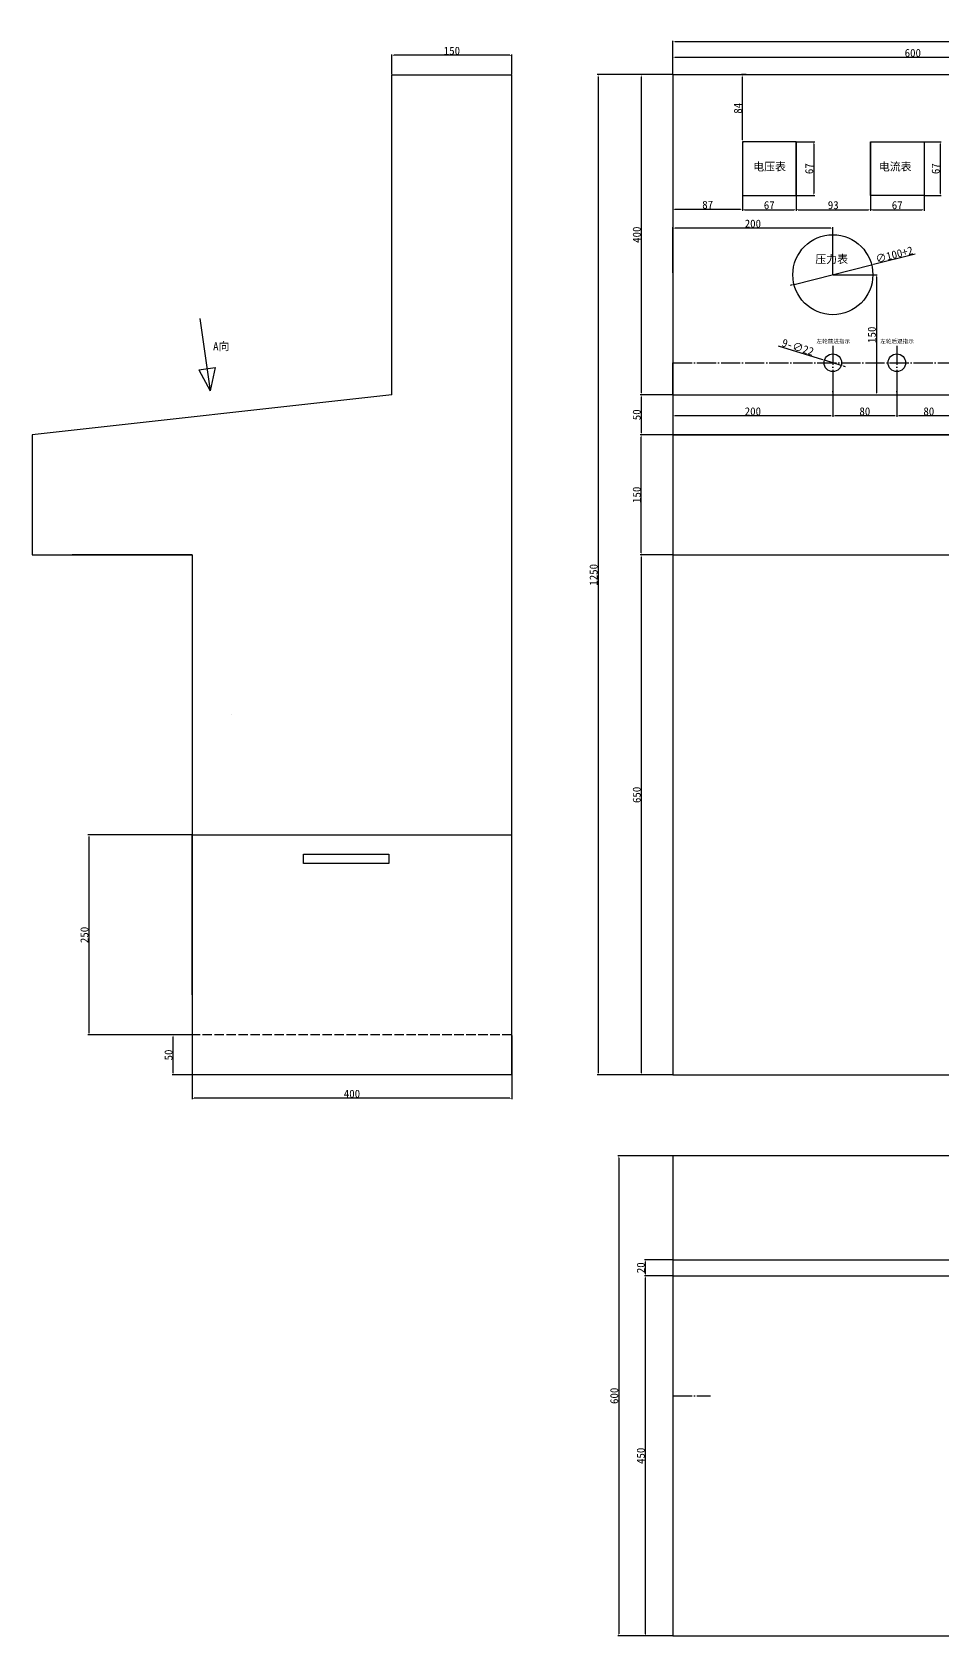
# Model space of a CAD drawing. Header units: millimetres. Extents: x -1026 to 1776, y 23 to 2027.
# Drawn here: x -1026 to 113, y 23 to 2027 of the extents above; entities that cross this region are included whole.
import ezdxf

# ---------------------------------------------------------------- set-up
doc = ezdxf.new("R2010")
doc.units = ezdxf.units.MM
doc.linetypes.add('ACAD_ISO02W100', pattern=[15, 12, -3])
doc.linetypes.add('ACAD_ISO04W100', pattern=[30, 24, -3, 0, -3])
doc.layers.get('0').update_dxf_attribs({"lineweight": 30})
for name, color, linetype in [('中心线', 1, 'ACAD_ISO04W100'), ('细线', 2, 'Continuous'), ('虚线', 7, 'ACAD_ISO02W100')]:
    doc.layers.add(name, color=color, linetype=linetype)
doc.dimstyles.new('ISO-25', dxfattribs={"dimtxt": 10, "dimasz": 2.5, "dimexe": 1.25, "dimexo": 0.625, "dimtad": 1, "dimdsep": 46, "dimtxsty": 'Standard', "dimcen": 2.5, "dimadec": 0, "dimazin": 0, "dimtfac": 1, "dimtmove": 0, "dimatfit": 3, "dimfxl": 0, "dimarcsym": 0})

# ---------------------------------------------------------------- blocks, each defined once
blk = doc.blocks.new('*D1')
at = {"layer": 'Defpoints', "color": 0}
for p in [(-225.1, 1974.2), (-318.6, 724.2), (-225.1, 724.2)]:
    blk.add_point(p, dxfattribs=at)
at = {"layer": '细线', "color": 0, "lineweight": -2}
for p, q in [((-225.7, 1974.2), (-319.8, 1974.2)), ((-318.6, 1971.7), (-318.6, 726.7)), ((-225.7, 724.2), (-319.8, 724.2))]:
    blk.add_line(p, q, dxfattribs=at)
at = {"layer": '细线', "color": 0}
for points in [[(-319, 1971.7), (-318.2, 1971.7), (-318.6, 1974.2)], [(-319, 726.7), (-318.2, 726.7), (-318.6, 724.2)]]:
    blk.add_solid(points, dxfattribs=at)
at = {"layer": '细线', "color": 0, "insert": (-324.2, 1349.2), "char_height": 10, "attachment_point": 5, "rotation": 90}
blk.add_mtext('1250', dxfattribs=at)
blk = doc.blocks.new('*D2')
at = {"layer": 'Defpoints', "color": 0}
for p in [(-225.1, 1374.2), (-264.7, 724.2), (-225.1, 724.2)]:
    blk.add_point(p, dxfattribs=at)
at = {"layer": '细线', "color": 0, "lineweight": -2}
for p, q in [((-225.7, 1374.2), (-265.9, 1374.2)), ((-264.7, 1371.7), (-264.7, 726.7)), ((-225.7, 724.2), (-265.9, 724.2))]:
    blk.add_line(p, q, dxfattribs=at)
at = {"layer": '细线', "color": 0}
for points in [[(-265.1, 1371.7), (-264.3, 1371.7), (-264.7, 1374.2)], [(-265.1, 726.7), (-264.3, 726.7), (-264.7, 724.2)]]:
    blk.add_solid(points, dxfattribs=at)
at = {"layer": '细线', "color": 0, "insert": (-270.3, 1074.2), "char_height": 10, "attachment_point": 5, "rotation": 90}
blk.add_mtext('650', dxfattribs=at)
blk = doc.blocks.new('*D3')
at = {"layer": 'Defpoints', "color": 0}
for p in [(-264.7, 1524.2), (-225.1, 1524.2), (-225.1, 1374.2)]:
    blk.add_point(p, dxfattribs=at)
at = {"layer": '细线', "color": 0, "lineweight": -2}
for p, q in [((-225.7, 1524.2), (-265.9, 1524.2)), ((-264.7, 1376.7), (-264.7, 1521.7)), ((-225.7, 1374.2), (-265.9, 1374.2))]:
    blk.add_line(p, q, dxfattribs=at)
at = {"layer": '细线', "color": 0}
for points in [[(-265.1, 1521.7), (-264.3, 1521.7), (-264.7, 1524.2)], [(-265.1, 1376.7), (-264.3, 1376.7), (-264.7, 1374.2)]]:
    blk.add_solid(points, dxfattribs=at)
at = {"layer": '细线', "color": 0, "insert": (-270.3, 1449.2), "char_height": 10, "attachment_point": 5, "rotation": 90}
blk.add_mtext('150', dxfattribs=at)
blk = doc.blocks.new('*D4')
at = {"layer": 'Defpoints', "color": 0}
for p in [(-225.1, 1574.2), (-264.7, 1524.2), (-225.7, 1524.2)]:
    blk.add_point(p, dxfattribs=at)
at = {"layer": '细线', "color": 0, "lineweight": -2}
for p, q in [((-225.7, 1574.2), (-265.9, 1574.2)), ((-264.7, 1571.7), (-264.7, 1526.7)), ((-226.4, 1524.2), (-265.9, 1524.2))]:
    blk.add_line(p, q, dxfattribs=at)
at = {"layer": '细线', "color": 0}
for points in [[(-265.1, 1571.7), (-264.3, 1571.7), (-264.7, 1574.2)], [(-265.1, 1526.7), (-264.3, 1526.7), (-264.7, 1524.2)]]:
    blk.add_solid(points, dxfattribs=at)
at = {"layer": '细线', "color": 0, "insert": (-270.3, 1549.2), "char_height": 10, "attachment_point": 5, "rotation": 90}
blk.add_mtext('50', dxfattribs=at)
blk = doc.blocks.new('*D5')
at = {"layer": 'Defpoints', "color": 0}
for p in [(-225.1, 2015.2), (-225.1, 1974.2), (974.9, 1974.2)]:
    blk.add_point(p, dxfattribs=at)
at = {"layer": '细线', "color": 0, "lineweight": -2}
for p, q in [((-225.1, 1974.8), (-225.1, 2016.5)), ((972.4, 2015.2), (-222.6, 2015.2)), ((974.9, 1974.8), (974.9, 2016.5))]:
    blk.add_line(p, q, dxfattribs=at)
at = {"layer": '细线', "color": 0}
for points in [[(-222.6, 2015.6), (-222.6, 2014.8), (-225.1, 2015.2)], [(972.4, 2015.6), (972.4, 2014.8), (974.9, 2015.2)]]:
    blk.add_solid(points, dxfattribs=at)
at = {"layer": '细线', "color": 0, "insert": (374.9, 2020.9), "char_height": 10, "attachment_point": 5}
blk.add_mtext('1200', dxfattribs=at)
blk = doc.blocks.new('*D6')
at = {"layer": 'Defpoints', "color": 0}
for p in [(-225.1, 623.3), (-292.8, 23.3), (-225.1, 23.3)]:
    blk.add_point(p, dxfattribs=at)
at = {"layer": '细线', "color": 0, "lineweight": -2}
for p, q in [((-225.7, 623.3), (-294, 623.3)), ((-292.8, 620.8), (-292.8, 25.8)), ((-225.7, 23.3), (-294, 23.3))]:
    blk.add_line(p, q, dxfattribs=at)
at = {"layer": '细线', "color": 0}
for points in [[(-293.2, 620.8), (-292.3, 620.8), (-292.8, 623.3)], [(-293.2, 25.8), (-292.3, 25.8), (-292.8, 23.3)]]:
    blk.add_solid(points, dxfattribs=at)
at = {"layer": '细线', "color": 0, "insert": (-298.4, 323.3), "char_height": 10, "attachment_point": 5, "rotation": 90}
blk.add_mtext('600', dxfattribs=at)
blk = doc.blocks.new('*D7')
at = {"layer": 'Defpoints', "color": 0}
for p in [(-576.4, 1998.4), (-576.4, 1974.2), (-426.4, 1974.2)]:
    blk.add_point(p, dxfattribs=at)
at = {"layer": '细线', "color": 0, "lineweight": -2}
for p, q in [((-576.4, 1974.8), (-576.4, 1999.6)), ((-428.9, 1998.4), (-573.9, 1998.4)), ((-426.4, 1974.8), (-426.4, 1999.6))]:
    blk.add_line(p, q, dxfattribs=at)
at = {"layer": '细线', "color": 0}
for points in [[(-573.9, 1998.8), (-573.9, 1997.9), (-576.4, 1998.4)], [(-428.9, 1998.8), (-428.9, 1997.9), (-426.4, 1998.4)]]:
    blk.add_solid(points, dxfattribs=at)
at = {"layer": '细线', "color": 0, "insert": (-501.4, 2004), "char_height": 10, "attachment_point": 5}
blk.add_mtext('150', dxfattribs=at)
blk = doc.blocks.new('*D9')
at = {"layer": 'Defpoints', "color": 0}
for p in [(-826.4, 774.2), (-426.4, 774.2), (-826.4, 695.1)]:
    blk.add_point(p, dxfattribs=at)
at = {"layer": '细线', "color": 0, "lineweight": -2}
for p, q in [((-826.4, 773.6), (-826.4, 693.8)), ((-426.4, 773.6), (-426.4, 693.8)), ((-428.9, 695.1), (-823.9, 695.1))]:
    blk.add_line(p, q, dxfattribs=at)
at = {"layer": '细线', "color": 0}
for points in [[(-823.9, 695.5), (-823.9, 694.6), (-826.4, 695.1)], [(-428.9, 695.5), (-428.9, 694.6), (-426.4, 695.1)]]:
    blk.add_solid(points, dxfattribs=at)
at = {"layer": '细线', "color": 0, "insert": (-626.4, 700.7), "char_height": 10, "attachment_point": 5}
blk.add_mtext('400', dxfattribs=at)
blk = doc.blocks.new('*D12')
at = {"layer": 'Defpoints', "color": 0}
for p in [(-225.1, 473.3), (-259.6, 23.3), (-225.7, 23.3)]:
    blk.add_point(p, dxfattribs=at)
at = {"layer": '细线', "color": 0, "lineweight": -2}
for p, q in [((-225.7, 473.3), (-260.8, 473.3)), ((-259.6, 470.8), (-259.6, 25.8)), ((-226.4, 23.3), (-260.8, 23.3))]:
    blk.add_line(p, q, dxfattribs=at)
at = {"layer": '细线', "color": 0}
for points in [[(-260, 470.8), (-259.1, 470.8), (-259.6, 473.3)], [(-260, 25.8), (-259.1, 25.8), (-259.6, 23.3)]]:
    blk.add_solid(points, dxfattribs=at)
at = {"layer": '细线', "color": 0, "insert": (-265.2, 248.3), "char_height": 10, "attachment_point": 5, "rotation": 90}
blk.add_mtext('450', dxfattribs=at)
blk = doc.blocks.new('*D13')
at = {"layer": 'Defpoints', "color": 0}
for p in [(-225.1, 493.3), (-259.6, 473.3), (-225.1, 473.3)]:
    blk.add_point(p, dxfattribs=at)
at = {"layer": '细线', "color": 0, "lineweight": -2}
for p, q in [((-225.7, 493.3), (-260.8, 493.3)), ((-259.6, 490.8), (-259.6, 475.8)), ((-225.7, 473.3), (-260.8, 473.3))]:
    blk.add_line(p, q, dxfattribs=at)
at = {"layer": '细线', "color": 0}
for points in [[(-260, 490.8), (-259.1, 490.8), (-259.6, 493.3)], [(-260, 475.8), (-259.1, 475.8), (-259.6, 473.3)]]:
    blk.add_solid(points, dxfattribs=at)
at = {"layer": '细线', "color": 0, "insert": (-265.2, 483.3), "char_height": 10, "attachment_point": 5, "rotation": 90}
blk.add_mtext('20', dxfattribs=at)
blk = doc.blocks.new('*D16')
at = {"layer": 'Defpoints', "color": 0}
for p in [(-850.1, 774.2), (-826.4, 774.2), (-815.7, 724.2)]:
    blk.add_point(p, dxfattribs=at)
at = {"layer": '细线', "color": 0, "lineweight": -2}
for p, q in [((-827, 774.2), (-851.3, 774.2)), ((-850.1, 726.7), (-850.1, 771.7)), ((-816.3, 724.2), (-851.3, 724.2))]:
    blk.add_line(p, q, dxfattribs=at)
at = {"layer": '细线', "color": 0}
for points in [[(-850.5, 771.7), (-849.6, 771.7), (-850.1, 774.2)], [(-850.5, 726.7), (-849.6, 726.7), (-850.1, 724.2)]]:
    blk.add_solid(points, dxfattribs=at)
at = {"layer": '细线', "color": 0, "insert": (-855.7, 749.2), "char_height": 10, "attachment_point": 5, "rotation": 90}
blk.add_mtext('50', dxfattribs=at)
blk = doc.blocks.new('*D17')
at = {"layer": 'Defpoints', "color": 0}
for p in [(23.4, 1736.4), (-73.6, 1712)]:
    blk.add_point(p, dxfattribs=at)
at = {"layer": '细线', "color": 0, "lineweight": -2}
for p, q in [((77.9, 1750), (25.8, 1737)), ((-73.6, 1712), (23.4, 1736.4)), ((-76, 1711.4), (-78.5, 1710.8))]:
    blk.add_line(p, q, dxfattribs=at)
at = {"layer": '细线', "color": 0}
for points in [[(25.7, 1737.4), (25.9, 1736.6), (23.4, 1736.4)], [(-76.1, 1711.8), (-75.9, 1711), (-73.6, 1712)]]:
    blk.add_solid(points, dxfattribs=at)
at = {"layer": '细线', "color": 0, "insert": (51.7, 1749.3), "char_height": 10, "attachment_point": 5, "rotation": 14.0726}
blk.add_mtext('∅100+2', dxfattribs=at)
blk = doc.blocks.new('*D18')
at = {"layer": 'Defpoints', "color": 0}
for p in [(-225.1, 1782.4), (-225.1, 1726), (-25.1, 1724.2)]:
    blk.add_point(p, dxfattribs=at)
at = {"layer": '细线', "color": 0, "lineweight": -2}
for p, q in [((-225.1, 1726.6), (-225.1, 1783.6)), ((-27.6, 1782.4), (-222.6, 1782.4)), ((-25.1, 1724.8), (-25.1, 1783.6))]:
    blk.add_line(p, q, dxfattribs=at)
at = {"layer": '细线', "color": 0}
for points in [[(-222.6, 1782.8), (-222.6, 1781.9), (-225.1, 1782.4)], [(-27.6, 1782.8), (-27.6, 1781.9), (-25.1, 1782.4)]]:
    blk.add_solid(points, dxfattribs=at)
at = {"layer": '细线', "color": 0, "insert": (-125.1, 1788), "char_height": 10, "attachment_point": 5}
blk.add_mtext('200', dxfattribs=at)
blk = doc.blocks.new('*D19')
at = {"layer": 'Defpoints', "color": 0}
for p in [(-25.1, 1724.2), (-25.1, 1574.2), (29.3, 1574.2)]:
    blk.add_point(p, dxfattribs=at)
at = {"layer": '细线', "color": 0, "lineweight": -2}
for p, q in [((-24.5, 1724.2), (30.5, 1724.2)), ((29.3, 1721.7), (29.3, 1576.7)), ((-24.5, 1574.2), (30.5, 1574.2))]:
    blk.add_line(p, q, dxfattribs=at)
at = {"layer": '细线', "color": 0}
for points in [[(28.9, 1721.7), (29.7, 1721.7), (29.3, 1724.2)], [(28.9, 1576.7), (29.7, 1576.7), (29.3, 1574.2)]]:
    blk.add_solid(points, dxfattribs=at)
at = {"layer": '细线', "color": 0, "insert": (23.7, 1649.2), "char_height": 10, "attachment_point": 5, "rotation": 90}
blk.add_mtext('150', dxfattribs=at)
blk = doc.blocks.new('*D20')
at = {"layer": 'Defpoints', "color": 0}
for p in [(-225.1, 1885.8), (-138.1, 1890.2), (-138.1, 1806)]:
    blk.add_point(p, dxfattribs=at)
at = {"layer": '细线', "color": 0, "lineweight": -2}
for p, q in [((-225.1, 1885.1), (-225.1, 1804.7)), ((-138.1, 1889.6), (-138.1, 1804.7)), ((-222.6, 1806), (-140.6, 1806))]:
    blk.add_line(p, q, dxfattribs=at)
at = {"layer": '细线', "color": 0}
for points in [[(-222.6, 1806.4), (-222.6, 1805.5), (-225.1, 1806)], [(-140.6, 1806.4), (-140.6, 1805.5), (-138.1, 1806)]]:
    blk.add_solid(points, dxfattribs=at)
at = {"layer": '细线', "color": 0, "insert": (-181.6, 1811.6), "char_height": 10, "attachment_point": 5}
blk.add_mtext('87', dxfattribs=at)
blk = doc.blocks.new('*D23')
at = {"layer": 'Defpoints', "color": 0}
for p in [(-71.1, 1890.2), (21.9, 1890.2), (21.9, 1805.5)]:
    blk.add_point(p, dxfattribs=at)
at = {"layer": '细线', "color": 0, "lineweight": -2}
for p, q in [((-71.1, 1889.6), (-71.1, 1804.2)), ((21.9, 1889.6), (21.9, 1804.2)), ((-68.6, 1805.5), (19.4, 1805.5))]:
    blk.add_line(p, q, dxfattribs=at)
at = {"layer": '细线', "color": 0}
for points in [[(-68.6, 1805.9), (-68.6, 1805), (-71.1, 1805.5)], [(19.4, 1805.9), (19.4, 1805), (21.9, 1805.5)]]:
    blk.add_solid(points, dxfattribs=at)
at = {"layer": '细线', "color": 0, "insert": (-24.6, 1811.1), "char_height": 10, "attachment_point": 5}
blk.add_mtext('93', dxfattribs=at)
blk = doc.blocks.new('*D27')
at = {"layer": 'Defpoints', "color": 0}
for p in [(-138.1, 1974.2), (-132.7, 1974.2), (-138.1, 1890.2)]:
    blk.add_point(p, dxfattribs=at)
at = {"layer": '细线', "color": 0, "lineweight": -2}
for p, q in [((-133.3, 1974.2), (-139.4, 1974.2)), ((-138.1, 1892.7), (-138.1, 1971.7)), ((-137.5, 1890.2), (-136.9, 1890.2))]:
    blk.add_line(p, q, dxfattribs=at)
at = {"layer": '细线', "color": 0}
for points in [[(-138.5, 1971.7), (-137.7, 1971.7), (-138.1, 1974.2)], [(-138.5, 1892.7), (-137.7, 1892.7), (-138.1, 1890.2)]]:
    blk.add_solid(points, dxfattribs=at)
at = {"layer": '细线', "color": 0, "insert": (-143.7, 1932.2), "char_height": 10, "attachment_point": 5, "rotation": 90}
blk.add_mtext('84', dxfattribs=at)
blk = doc.blocks.new('*D28')
at = {"layer": 'Defpoints', "color": 0}
for p in [(21.9, 1823.2), (88.9, 1823.2), (88.9, 1805.5)]:
    blk.add_point(p, dxfattribs=at)
at = {"layer": '细线', "color": 0, "lineweight": -2}
for p, q in [((21.9, 1822.6), (21.9, 1804.2)), ((24.4, 1805.5), (86.4, 1805.5)), ((88.9, 1822.6), (88.9, 1804.2))]:
    blk.add_line(p, q, dxfattribs=at)
at = {"layer": '细线', "color": 0}
for points in [[(24.4, 1805.9), (24.4, 1805), (21.9, 1805.5)], [(86.4, 1805.9), (86.4, 1805), (88.9, 1805.5)]]:
    blk.add_solid(points, dxfattribs=at)
at = {"layer": '细线', "color": 0, "insert": (55.4, 1811.1), "char_height": 10, "attachment_point": 5}
blk.add_mtext('67', dxfattribs=at)
blk = doc.blocks.new('*D29')
at = {"layer": 'Defpoints', "color": 0}
for p in [(88.9, 1890.2), (88.9, 1823.2), (109.2, 1823.2)]:
    blk.add_point(p, dxfattribs=at)
at = {"layer": '细线', "color": 0, "lineweight": -2}
for p, q in [((89.5, 1890.2), (110.4, 1890.2)), ((109.2, 1887.7), (109.2, 1825.7)), ((89.5, 1823.2), (110.4, 1823.2))]:
    blk.add_line(p, q, dxfattribs=at)
at = {"layer": '细线', "color": 0}
for points in [[(108.7, 1887.7), (109.6, 1887.7), (109.2, 1890.2)], [(108.7, 1825.7), (109.6, 1825.7), (109.2, 1823.2)]]:
    blk.add_solid(points, dxfattribs=at)
at = {"layer": '细线', "color": 0, "insert": (103.5, 1856.7), "char_height": 10, "attachment_point": 5, "rotation": 90}
blk.add_mtext('67', dxfattribs=at)
blk = doc.blocks.new('*D30')
at = {"layer": 'Defpoints', "color": 0}
for p in [(-71.1, 1890.2), (-71.1, 1823.2), (-49, 1823.2)]:
    blk.add_point(p, dxfattribs=at)
at = {"layer": '细线', "color": 0, "lineweight": -2}
for p, q in [((-70.5, 1890.2), (-47.7, 1890.2)), ((-49, 1887.7), (-49, 1825.7)), ((-70.5, 1823.2), (-47.7, 1823.2))]:
    blk.add_line(p, q, dxfattribs=at)
at = {"layer": '细线', "color": 0}
for points in [[(-49.4, 1887.7), (-48.5, 1887.7), (-49, 1890.2)], [(-49.4, 1825.7), (-48.5, 1825.7), (-49, 1823.2)]]:
    blk.add_solid(points, dxfattribs=at)
at = {"layer": '细线', "color": 0, "insert": (-54.6, 1856.7), "char_height": 10, "attachment_point": 5, "rotation": 90}
blk.add_mtext('67', dxfattribs=at)
blk = doc.blocks.new('*D31')
at = {"layer": 'Defpoints', "color": 0}
for p in [(-138.1, 1823.2), (-71.1, 1823.2), (-71.1, 1805.5)]:
    blk.add_point(p, dxfattribs=at)
at = {"layer": '细线', "color": 0, "lineweight": -2}
for p, q in [((-138.1, 1822.6), (-138.1, 1804.2)), ((-135.6, 1805.5), (-73.6, 1805.5)), ((-71.1, 1822.6), (-71.1, 1804.2))]:
    blk.add_line(p, q, dxfattribs=at)
at = {"layer": '细线', "color": 0}
for points in [[(-135.6, 1805.9), (-135.6, 1805), (-138.1, 1805.5)], [(-73.6, 1805.9), (-73.6, 1805), (-71.1, 1805.5)]]:
    blk.add_solid(points, dxfattribs=at)
at = {"layer": '细线', "color": 0, "insert": (-104.6, 1811.1), "char_height": 10, "attachment_point": 5}
blk.add_mtext('67', dxfattribs=at)
blk = doc.blocks.new('*D32')
at = {"layer": 'Defpoints', "color": 0}
for p in [(-225.7, 1974.2), (-264.7, 1574.2), (-225.1, 1574.2)]:
    blk.add_point(p, dxfattribs=at)
at = {"layer": '细线', "color": 0, "lineweight": -2}
for p, q in [((-226.4, 1974.2), (-265.9, 1974.2)), ((-264.7, 1971.7), (-264.7, 1576.7)), ((-225.7, 1574.2), (-265.9, 1574.2))]:
    blk.add_line(p, q, dxfattribs=at)
at = {"layer": '细线', "color": 0}
for points in [[(-265.1, 1971.7), (-264.3, 1971.7), (-264.7, 1974.2)], [(-265.1, 1576.7), (-264.3, 1576.7), (-264.7, 1574.2)]]:
    blk.add_solid(points, dxfattribs=at)
at = {"layer": '细线', "color": 0, "insert": (-270.3, 1774.2), "char_height": 10, "attachment_point": 5, "rotation": 90}
blk.add_mtext('400', dxfattribs=at)
blk = doc.blocks.new('*D40')
at = {"layer": 'Defpoints', "color": 0}
for p in [(-225.1, 1995.7), (-225.1, 1974.2), (374.9, 1946.2)]:
    blk.add_point(p, dxfattribs=at)
at = {"layer": '细线', "color": 0, "lineweight": -2}
for p, q in [((-225.1, 1974.8), (-225.1, 1996.9)), ((372.4, 1995.7), (-222.6, 1995.7)), ((374.9, 1946.8), (374.9, 1996.9))]:
    blk.add_line(p, q, dxfattribs=at)
at = {"layer": '细线', "color": 0}
for points in [[(-222.6, 1996.1), (-222.6, 1995.2), (-225.1, 1995.7)], [(372.4, 1996.1), (372.4, 1995.2), (374.9, 1995.7)]]:
    blk.add_solid(points, dxfattribs=at)
at = {"layer": '细线', "color": 0, "insert": (74.9, 2001.3), "char_height": 10, "attachment_point": 5}
blk.add_mtext('600', dxfattribs=at)
blk = doc.blocks.new('*D51')
at = {"layer": 'Defpoints', "color": 0}
for p in [(-35.6, 1617.5), (-14.6, 1610.9)]:
    blk.add_point(p, dxfattribs=at)
at = {"layer": '细线', "color": 0, "lineweight": -2}
for p, q in [((-93.3, 1635.4), (-38, 1618.2)), ((-14.6, 1610.9), (-35.6, 1617.5)), ((-12.2, 1610.2), (-9.8, 1609.4))]:
    blk.add_line(p, q, dxfattribs=at)
at = {"layer": '细线', "color": 0}
for points in [[(-37.9, 1618.6), (-38.1, 1617.8), (-35.6, 1617.5)], [(-12.1, 1610.6), (-12.3, 1609.8), (-14.6, 1610.9)]]:
    blk.add_solid(points, dxfattribs=at)
at = {"layer": '细线', "color": 0, "insert": (-68.8, 1633.7), "char_height": 10, "attachment_point": 5, "rotation": 342.7179}
blk.add_mtext('9-∅22', dxfattribs=at)
blk = doc.blocks.new('*D52')
at = {"layer": 'Defpoints', "color": 0}
for p in [(-225.1, 1574.2), (-25.1, 1574.2), (-225.1, 1547.8)]:
    blk.add_point(p, dxfattribs=at)
at = {"layer": '细线', "color": 0, "lineweight": -2}
for p, q in [((-225.1, 1573.6), (-225.1, 1546.5)), ((-25.1, 1573.6), (-25.1, 1546.5)), ((-27.6, 1547.8), (-222.6, 1547.8))]:
    blk.add_line(p, q, dxfattribs=at)
at = {"layer": '细线', "color": 0}
for points in [[(-222.6, 1548.2), (-222.6, 1547.3), (-225.1, 1547.8)], [(-27.6, 1548.2), (-27.6, 1547.3), (-25.1, 1547.8)]]:
    blk.add_solid(points, dxfattribs=at)
at = {"layer": '细线', "color": 0, "insert": (-125.1, 1553.4), "char_height": 10, "attachment_point": 5}
blk.add_mtext('200', dxfattribs=at)
blk = doc.blocks.new('*D53')
at = {"layer": 'Defpoints', "color": 0}
for p in [(-25.1, 1583.8), (54.9, 1582.5), (-25.1, 1547.8)]:
    blk.add_point(p, dxfattribs=at)
at = {"layer": '细线', "color": 0, "lineweight": -2}
for p, q in [((-25.1, 1583.1), (-25.1, 1546.5)), ((54.9, 1581.9), (54.9, 1546.5)), ((52.4, 1547.8), (-22.6, 1547.8))]:
    blk.add_line(p, q, dxfattribs=at)
at = {"layer": '细线', "color": 0}
for points in [[(-22.6, 1548.2), (-22.6, 1547.3), (-25.1, 1547.8)], [(52.4, 1548.2), (52.4, 1547.3), (54.9, 1547.8)]]:
    blk.add_solid(points, dxfattribs=at)
at = {"layer": '细线', "color": 0, "insert": (14.9, 1553.4), "char_height": 10, "attachment_point": 5}
blk.add_mtext('80', dxfattribs=at)
blk = doc.blocks.new('*D54')
at = {"layer": 'Defpoints', "color": 0}
for p in [(54.9, 1588.6), (134.9, 1588.2), (54.9, 1547.8)]:
    blk.add_point(p, dxfattribs=at)
at = {"layer": '细线', "color": 0, "lineweight": -2}
for p, q in [((54.9, 1588), (54.9, 1546.5)), ((134.9, 1587.6), (134.9, 1546.5)), ((132.4, 1547.8), (57.4, 1547.8))]:
    blk.add_line(p, q, dxfattribs=at)
at = {"layer": '细线', "color": 0}
for points in [[(57.4, 1548.2), (57.4, 1547.3), (54.9, 1547.8)], [(132.4, 1548.2), (132.4, 1547.3), (134.9, 1547.8)]]:
    blk.add_solid(points, dxfattribs=at)
at = {"layer": '细线', "color": 0, "insert": (94.9, 1553.4), "char_height": 10, "attachment_point": 5}
blk.add_mtext('80', dxfattribs=at)
blk = doc.blocks.new('*D64')
at = {"layer": 'Defpoints', "color": 0}
for p in [(-955.2, 1024.2), (-826.4, 1024.2), (-826.4, 774.2)]:
    blk.add_point(p, dxfattribs=at)
at = {"layer": '细线', "color": 0, "lineweight": -2}
for p, q in [((-827, 1024.2), (-956.5, 1024.2)), ((-955.2, 776.7), (-955.2, 1021.7)), ((-827, 774.2), (-956.5, 774.2))]:
    blk.add_line(p, q, dxfattribs=at)
at = {"layer": '细线', "color": 0}
for points in [[(-955.6, 1021.7), (-954.8, 1021.7), (-955.2, 1024.2)], [(-955.6, 776.7), (-954.8, 776.7), (-955.2, 774.2)]]:
    blk.add_solid(points, dxfattribs=at)
at = {"layer": '细线', "color": 0, "insert": (-960.9, 899.2), "char_height": 10, "attachment_point": 5, "rotation": 90}
blk.add_mtext('250', dxfattribs=at)

msp = doc.modelspace()

# ---------------------------------------------------------------- linework, layer by layer
for p, q in [((-576.409, 1974.195), (-426.409, 1974.195)), ((-576.409, 1574.195), (-576.409, 1974.195)), ((-426.409, 724.195), (-426.409, 1974.195)), ((-816.608, 1669.497), (-803.693, 1579.164)), ((-817.809, 1605.429), (-797.503, 1608.332)), ((-817.809, 1605.429), (-803.693, 1579.164)), ((-797.503, 1608.332), (-803.693, 1579.164)), ((-225.116, 1574.195), (-225.116, 1614.195)), ((-225.116, 1574.195), (-225.116, 1614.195)), ((-576.409, 1574.195), (-1026.409, 1524.195)), ((-225.116, 1574.195), (-225.116, 1474.195)), ((-1026.409, 1524.195), (-1026.409, 1374.195)), ((-225.116, 1524.195), (974.884, 1524.195)), ((-1026.409, 1374.195), (-826.409, 1374.195)), ((-826.409, 1374.195), (-976.409, 1374.195)), ((-826.409, 1374.195), (-826.409, 724.195)), ((-225.116, 1374.195), (974.884, 1374.195)), ((-776.409, 1174.195), (-776.409, 1174.195))]:
    msp.add_line(p, q)
at = {"ltscale": 2}
msp.add_line((-426.409, 724.195), (-826.409, 724.195), dxfattribs=at)
at = {"color": 7}
for p, q in [((-225.116, 493.255), (974.884, 493.255)), ((-225.116, 473.255), (974.884, 473.255))]:
    msp.add_line(p, q, dxfattribs=at)
for points in [[(-225.116, 1574.195), (974.884, 1574.195), (974.884, 1974.195), (-225.116, 1974.195)], [(-225.116, 1574.195), (974.884, 1574.195), (974.884, 1974.195), (-225.116, 1974.195)], [(-225.116, 1574.195), (974.884, 1574.195), (974.884, 1974.195), (-225.116, 1974.195)], [(-138.116, 1823.195), (-71.116, 1823.195), (-71.116, 1890.195), (-138.116, 1890.195)], [(88.884, 1823.195), (21.884, 1823.195), (21.884, 1890.195), (88.884, 1890.195)], [(-225.116, 724.195), (974.884, 724.195), (974.884, 1524.195), (-225.116, 1524.195)]]:
    msp.add_lwpolyline(points, close=True)
msp.add_lwpolyline([(-225.116, 23.255), (974.884, 23.255), (974.884, 623.255), (-225.116, 623.255)], close=True, dxfattribs=at)
for centre, radius in [((-25.116, 1724.195), 50), ((-25.116, 1614.195), 11), ((54.884, 1614.195), 11)]:
    msp.add_circle(centre, radius)
at = {"layer": '中心线'}
for p, q in [((-25.116, 1635.528), (-25.116, 1574.195)), ((54.884, 1635.528), (54.884, 1574.195)), ((-225.116, 1614.195), (974.884, 1614.195))]:
    msp.add_line(p, q, dxfattribs=at)
at = {"layer": '中心线', "color": 7}
msp.add_line((-225.116, 323.255), (-178.069, 323.255), dxfattribs=at)
at = {"layer": '细线'}
for p, q in [((-826.409, 824.195), (-826.409, 1024.195)), ((-826.409, 1024.195), (-426.409, 1024.195))]:
    msp.add_line(p, q, dxfattribs=at)
msp.add_lwpolyline([(-686.901, 1000.023), (-580.189, 1000.023), (-580.189, 988.306), (-686.901, 988.306)], close=True, dxfattribs=at)
at = {"layer": '虚线'}
msp.add_line((-426.409, 774.195), (-826.409, 774.195), dxfattribs=at)

# ---------------------------------------------------------------- texts
for s, insert, char_height, width, attachment_point in [('{\\fSimSun|b0|i0|c134|p54;电压表}', (-104.225, 1858.695), 10, 80, 5), ('{\\fSimSun|b0|i0|c134|p54;电流表}', (52.861, 1858.695), 10, 80, 5), ('{\\fSimSun|b0|i0|c134|p54;压力表}', (-26.565, 1742.98), 10, 80, 5), ('{\\fSimSun|b0|i0|c134|p54;左轮前进指示}', (-45.478, 1643.517), 5, 49.8389, 1), ('{\\fSimSun|b0|i0|c134|p54;左轮后退指示}', (34.208, 1643.517), 5, 49.8389, 1), ('{\\H2x;A\\fSimSun|b0|i0|c134|p54;向\\Ftxt.shx|c0;}', (-800.038, 1639.798), 5, 67.59187, 1)]:
    msp.add_mtext(s, dxfattribs=dict(insert=insert, char_height=char_height, width=width, attachment_point=attachment_point))

# ---------------------------------------------------------------- dimensions: what is measured, and where the dimension line sits
at = {"layer": '细线'}
for base, p1, p2, picture, middle in [((-225.116, 2015.232), (974.884, 1974.195), (-225.116, 1974.195), '*D5', (374.884, 2020.857)), ((-576.409, 1998.353), (-426.409, 1974.195), (-576.409, 1974.195), '*D7', (-501.409, 2003.978)), ((-225.116, 1995.651), (374.884, 1946.195), (-225.116, 1974.195), '*D40', (74.884, 2001.276)), ((21.884, 1805.455), (-71.116, 1890.195), (21.884, 1890.195), '*D23', (-24.616, 1811.08)), ((-71.116, 1805.455), (-138.116, 1823.195), (-71.116, 1823.195), '*D31', (-104.616, 1811.08)), ((88.884, 1805.455), (21.884, 1823.195), (88.884, 1823.195), '*D28', (55.384, 1811.08)), ((-25.116, 1547.762), (54.884, 1582.546), (-25.116, 1583.761), '*D53', (14.884, 1553.387)), ((54.884, 1547.762), (134.884, 1588.215), (54.884, 1588.62), '*D54', (94.884, 1553.387)), ((-225.116, 1547.762), (-25.116, 1574.195), (-225.116, 1574.195), '*D52', (-125.116, 1553.387))]:
    dim = msp.add_linear_dim(base=base, p1=p1, p2=p2, dimstyle='ISO-25', dxfattribs=at)
    dim.commit()
    dim.dimension.update_dxf_attribs({"geometry": picture, "text_midpoint": middle})
for base, p1, p2, picture, middle in [((-318.571, 724.195), (-225.116, 1974.195), (-225.116, 724.195), '*D1', (-318.571, 1349.195)), ((-138.116, 1974.195), (-138.116, 1890.195), (-132.652, 1974.195), '*D27', (-138.116, 1932.195)), ((29.283, 1574.195), (-25.116, 1724.195), (-25.116, 1574.195), '*D19', (29.283, 1649.195)), ((-264.676, 1524.195), (-225.116, 1574.195), (-225.741, 1524.195), '*D4', (-264.676, 1549.195)), ((-264.676, 1524.195), (-225.116, 1374.195), (-225.116, 1524.195), '*D3', (-264.676, 1449.195)), ((-264.676, 724.195), (-225.116, 1374.195), (-225.116, 724.195), '*D2', (-264.676, 1074.195))]:
    dim = msp.add_linear_dim(base=base, p1=p1, p2=p2, angle=90, dimstyle='ISO-25', dxfattribs=at)
    dim.commit()
    dim.dimension.update_dxf_attribs({"geometry": picture, "text_midpoint": middle, "dimtype": 160})
for base, p1, p2, picture, middle in [((-264.676, 1574.195), (-225.741, 1974.195), (-225.116, 1574.195), '*D32', (-270.301, 1774.195)), ((-48.956, 1823.195), (-71.116, 1890.195), (-71.116, 1823.195), '*D30', (-54.581, 1856.695)), ((109.158, 1823.195), (88.884, 1890.195), (88.884, 1823.195), '*D29', (103.533, 1856.695)), ((-955.231, 1024.195), (-826.409, 774.195), (-826.409, 1024.195), '*D64', (-960.856, 899.195)), ((-850.058, 774.195), (-815.692, 724.195), (-826.409, 774.195), '*D16', (-855.683, 749.195))]:
    dim = msp.add_linear_dim(base=base, p1=p1, p2=p2, angle=90, dimstyle='ISO-25', dxfattribs=at)
    dim.commit()
    dim.dimension.update_dxf_attribs({"geometry": picture, "text_midpoint": middle})
for base, p1, p2, picture, middle in [((-138.116, 1805.955), (-225.116, 1885.773), (-138.116, 1890.195), '*D20', (-181.616, 1805.955)), ((-225.116, 1782.356), (-25.116, 1724.195), (-225.116, 1726.023), '*D18', (-125.116, 1782.356)), ((-826.409, 695.056), (-426.409, 774.195), (-826.409, 774.195), '*D9', (-626.409, 695.056))]:
    dim = msp.add_linear_dim(base=base, p1=p1, p2=p2, dimstyle='ISO-25', dxfattribs=at)
    dim.commit()
    dim.dimension.update_dxf_attribs({"geometry": picture, "text_midpoint": middle, "dimtype": 160})
dim = msp.add_diameter_dim_2p(p1=(-73.615, 1712.037), p2=(23.384, 1736.352), text='<>+2', dimstyle='ISO-25', dxfattribs=at)
dim.commit()
dim.dimension.update_dxf_attribs({"geometry": '*D17', "text_midpoint": (51.722, 1749.255)})
dim = msp.add_diameter_dim_2p(p1=(-14.612, 1610.927), p2=(-35.619, 1617.463), text='9-<>', dimstyle='ISO-25', dxfattribs=at)
dim.commit()
dim.dimension.update_dxf_attribs({"geometry": '*D51', "text_midpoint": (-70.438, 1628.295), "dimtype": 163})
at = {"layer": '细线', "color": 7}
dim = msp.add_linear_dim(base=(-292.761, 23.255), p1=(-225.116, 623.255), p2=(-225.116, 23.255), angle=90, dimstyle='ISO-25', dxfattribs=at)
dim.commit()
dim.dimension.update_dxf_attribs({"geometry": '*D6', "text_midpoint": (-292.761, 323.255), "dimtype": 160})
for base, p1, p2, picture, middle in [((-259.562, 473.255), (-225.116, 493.255), (-225.116, 473.255), '*D13', (-265.187, 483.255)), ((-259.562, 23.255), (-225.116, 473.255), (-225.741, 23.255), '*D12', (-265.187, 248.255))]:
    dim = msp.add_linear_dim(base=base, p1=p1, p2=p2, angle=90, dimstyle='ISO-25', dxfattribs=at)
    dim.commit()
    dim.dimension.update_dxf_attribs({"geometry": picture, "text_midpoint": middle})

doc.saveas('drawing.dxf')
